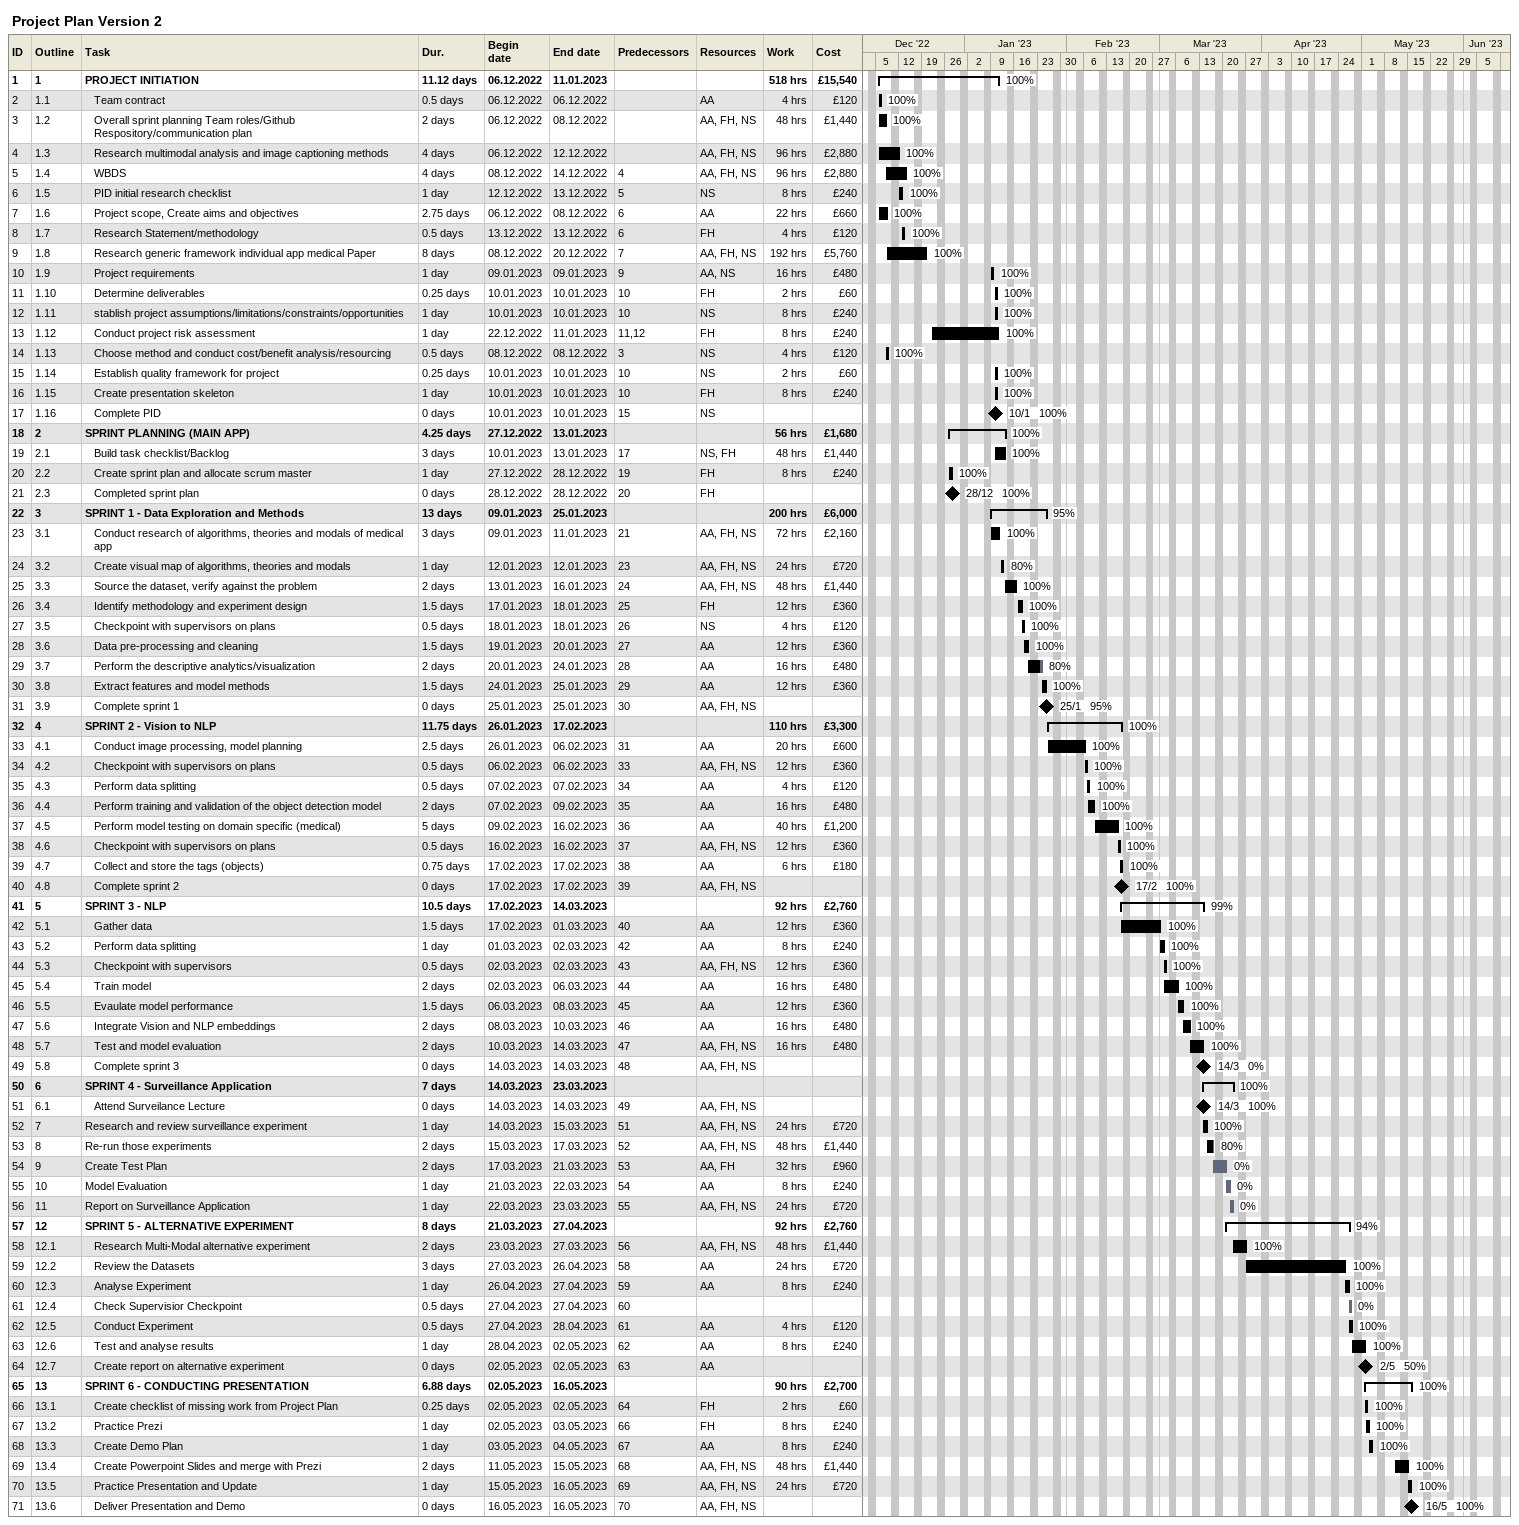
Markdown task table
Project Plan Version 2

| ID | WBS | Task | Duration | Start | Finish | Predecessors | Resources | % complete | Work (h) | Cost (£) |
|---|---|---|---|---|---|---|---|---|---|---|
| 1 | 1 | **PROJECT INITIATION** | 11.12d | 2022-12-06 | 2023-01-11 |  |  | 100 | 518 | 15540 |
| 2 | 1.1 | Team contract | 0.5d | 2022-12-06 | 2022-12-06 |  | AA | 100 | 4 | 120 |
| 3 | 1.2 | Overall sprint planning Team roles/Github Respository/communication plan | 2d | 2022-12-06 | 2022-12-08 |  | AA, FH, NS | 100 | 48 | 1440 |
| 4 | 1.3 | Research multimodal analysis and image captioning methods | 4d | 2022-12-06 | 2022-12-12 |  | AA, FH, NS | 100 | 96 | 2880 |
| 5 | 1.4 | WBDS | 4d | 2022-12-08 | 2022-12-14 | 4 | AA, FH, NS | 100 | 96 | 2880 |
| 6 | 1.5 | PID initial research checklist | 1d | 2022-12-12 | 2022-12-13 | 5 | NS | 100 | 8 | 240 |
| 7 | 1.6 | Project scope, Create aims and objectives | 2.75d | 2022-12-06 | 2022-12-08 | 6 | AA | 100 | 22 | 660 |
| 8 | 1.7 | Research Statement/methodology | 0.5d | 2022-12-13 | 2022-12-13 | 6 | FH | 100 | 4 | 120 |
| 9 | 1.8 | Research generic framework individual app medical Paper | 8d | 2022-12-08 | 2022-12-20 | 7 | AA, FH, NS | 100 | 192 | 5760 |
| 10 | 1.9 | Project requirements | 1d | 2023-01-09 | 2023-01-09 | 9 | AA, NS | 100 | 16 | 480 |
| 11 | 1.10 | Determine deliverables | 0.25d | 2023-01-10 | 2023-01-10 | 10 | FH | 100 | 2 | 60 |
| 12 | 1.11 | stablish project assumptions/limitations/constraints/opportunities | 1d | 2023-01-10 | 2023-01-10 | 10 | NS | 100 | 8 | 240 |
| 13 | 1.12 | Conduct project risk assessment | 1d | 2022-12-22 | 2023-01-11 | 11, 12 | FH | 100 | 8 | 240 |
| 14 | 1.13 | Choose method and conduct cost/benefit analysis/resourcing | 0.5d | 2022-12-08 | 2022-12-08 | 3 | NS | 100 | 4 | 120 |
| 15 | 1.14 | Establish quality framework for project | 0.25d | 2023-01-10 | 2023-01-10 | 10 | NS | 100 | 2 | 60 |
| 16 | 1.15 | Create presentation skeleton | 1d | 2023-01-10 | 2023-01-10 | 10 | FH | 100 | 8 | 240 |
| 17 | 1.16 | Complete PID | 0d | 2023-01-10 | 2023-01-10 | 15 | NS | 100 |  |  |
| 18 | 2 | **SPRINT PLANNING (MAIN APP)** | 4.25d | 2022-12-27 | 2023-01-13 |  |  | 100 | 56 | 1680 |
| 19 | 2.1 | Build task checklist/Backlog | 3d | 2023-01-10 | 2023-01-13 | 17 | NS, FH | 100 | 48 | 1440 |
| 20 | 2.2 | Create sprint plan and allocate scrum master | 1d | 2022-12-27 | 2022-12-28 | 19 | FH | 100 | 8 | 240 |
| 21 | 2.3 | Completed sprint plan | 0d | 2022-12-28 | 2022-12-28 | 20 | FH | 100 |  |  |
| 22 | 3 | **SPRINT 1 - Data Exploration and Methods** | 13d | 2023-01-09 | 2023-01-25 |  |  | 95 | 200 | 6000 |
| 23 | 3.1 | Conduct research of algorithms, theories and modals of medical app | 3d | 2023-01-09 | 2023-01-11 | 21 | AA, FH, NS | 100 | 72 | 2160 |
| 24 | 3.2 | Create visual map of algorithms, theories and modals | 1d | 2023-01-12 | 2023-01-12 | 23 | AA, FH, NS | 80 | 24 | 720 |
| 25 | 3.3 | Source the dataset, verify against the problem | 2d | 2023-01-13 | 2023-01-16 | 24 | AA, FH, NS | 100 | 48 | 1440 |
| 26 | 3.4 | Identify methodology and experiment design | 1.5d | 2023-01-17 | 2023-01-18 | 25 | FH | 100 | 12 | 360 |
| 27 | 3.5 | Checkpoint with supervisors on plans | 0.5d | 2023-01-18 | 2023-01-18 | 26 | NS | 100 | 4 | 120 |
| 28 | 3.6 | Data pre-processing and cleaning | 1.5d | 2023-01-19 | 2023-01-20 | 27 | AA | 100 | 12 | 360 |
| 29 | 3.7 | Perform the descriptive analytics/visualization | 2d | 2023-01-20 | 2023-01-24 | 28 | AA | 80 | 16 | 480 |
| 30 | 3.8 | Extract features and model methods | 1.5d | 2023-01-24 | 2023-01-25 | 29 | AA | 100 | 12 | 360 |
| 31 | 3.9 | Complete sprint 1 | 0d | 2023-01-25 | 2023-01-25 | 30 | AA, FH, NS | 95 |  |  |
| 32 | 4 | **SPRINT 2 - Vision to NLP** | 11.75d | 2023-01-26 | 2023-02-17 |  |  | 100 | 110 | 3300 |
| 33 | 4.1 | Conduct image processing, model planning | 2.5d | 2023-01-26 | 2023-02-06 | 31 | AA | 100 | 20 | 600 |
| 34 | 4.2 | Checkpoint with supervisors on plans | 0.5d | 2023-02-06 | 2023-02-06 | 33 | AA, FH, NS | 100 | 12 | 360 |
| 35 | 4.3 | Perform data splitting | 0.5d | 2023-02-07 | 2023-02-07 | 34 | AA | 100 | 4 | 120 |
| 36 | 4.4 | Perform training and validation of the object detection model | 2d | 2023-02-07 | 2023-02-09 | 35 | AA | 100 | 16 | 480 |
| 37 | 4.5 | Perform model testing on domain specific (medical) | 5d | 2023-02-09 | 2023-02-16 | 36 | AA | 100 | 40 | 1200 |
| 38 | 4.6 | Checkpoint with supervisors on plans | 0.5d | 2023-02-16 | 2023-02-16 | 37 | AA, FH, NS | 100 | 12 | 360 |
| 39 | 4.7 | Collect and store the tags (objects) | 0.75d | 2023-02-17 | 2023-02-17 | 38 | AA | 100 | 6 | 180 |
| 40 | 4.8 | Complete sprint 2 | 0d | 2023-02-17 | 2023-02-17 | 39 | AA, FH, NS | 100 |  |  |
| 41 | 5 | **SPRINT 3 - NLP** | 10.5d | 2023-02-17 | 2023-03-14 |  |  | 99 | 92 | 2760 |
| 42 | 5.1 | Gather data | 1.5d | 2023-02-17 | 2023-03-01 | 40 | AA | 100 | 12 | 360 |
| 43 | 5.2 | Perform data splitting | 1d | 2023-03-01 | 2023-03-02 | 42 | AA | 100 | 8 | 240 |
| 44 | 5.3 | Checkpoint with supervisors | 0.5d | 2023-03-02 | 2023-03-02 | 43 | AA, FH, NS | 100 | 12 | 360 |
| 45 | 5.4 | Train model | 2d | 2023-03-02 | 2023-03-06 | 44 | AA | 100 | 16 | 480 |
| 46 | 5.5 | Evaulate model performance | 1.5d | 2023-03-06 | 2023-03-08 | 45 | AA | 100 | 12 | 360 |
| 47 | 5.6 | Integrate Vision and NLP embeddings | 2d | 2023-03-08 | 2023-03-10 | 46 | AA | 100 | 16 | 480 |
| 48 | 5.7 | Test and model evaluation | 2d | 2023-03-10 | 2023-03-14 | 47 | AA, FH, NS | 100 | 16 | 480 |
| 49 | 5.8 | Complete sprint 3 | 0d | 2023-03-14 | 2023-03-14 | 48 | AA, FH, NS | 0 |  |  |
| 50 | 6 | **SPRINT 4 - Surveillance Application** | 7d | 2023-03-14 | 2023-03-23 |  |  | 100 |  |  |
| 51 | 6.1 | Attend Surveilance Lecture | 0d | 2023-03-14 | 2023-03-14 | 49 | AA, FH, NS | 100 |  |  |
| 52 | 7 | Research and review surveillance experiment | 1d | 2023-03-14 | 2023-03-15 | 51 | AA, FH, NS | 100 | 24 | 720 |
| 53 | 8 | Re-run those experiments | 2d | 2023-03-15 | 2023-03-17 | 52 | AA, FH, NS | 80 | 48 | 1440 |
| 54 | 9 | Create Test Plan | 2d | 2023-03-17 | 2023-03-21 | 53 | AA, FH | 0 | 32 | 960 |
| 55 | 10 | Model Evaluation | 1d | 2023-03-21 | 2023-03-22 | 54 | AA | 0 | 8 | 240 |
| 56 | 11 | Report on Surveillance Application | 1d | 2023-03-22 | 2023-03-23 | 55 | AA, FH, NS | 0 | 24 | 720 |
| 57 | 12 | **SPRINT 5 - ALTERNATIVE EXPERIMENT** | 8d | 2023-03-21 | 2023-04-27 |  |  | 94 | 92 | 2760 |
| 58 | 12.1 | Research Multi-Modal alternative experiment | 2d | 2023-03-23 | 2023-03-27 | 56 | AA, FH, NS | 100 | 48 | 1440 |
| 59 | 12.2 | Review the Datasets | 3d | 2023-03-27 | 2023-04-26 | 58 | AA | 100 | 24 | 720 |
| 60 | 12.3 | Analyse Experiment | 1d | 2023-04-26 | 2023-04-27 | 59 | AA | 100 | 8 | 240 |
| 61 | 12.4 | Check Supervisior Checkpoint | 0.5d | 2023-04-27 | 2023-04-27 | 60 |  | 0 |  |  |
| 62 | 12.5 | Conduct Experiment | 0.5d | 2023-04-27 | 2023-04-28 | 61 | AA | 100 | 4 | 120 |
| 63 | 12.6 | Test and analyse results | 1d | 2023-04-28 | 2023-05-02 | 62 | AA | 100 | 8 | 240 |
| 64 | 12.7 | Create report on alternative experiment | 0d | 2023-05-02 | 2023-05-02 | 63 | AA | 50 |  |  |
| 65 | 13 | **SPRINT 6 - CONDUCTING PRESENTATION** | 6.88d | 2023-05-02 | 2023-05-16 |  |  | 100 | 90 | 2700 |
| 66 | 13.1 | Create checklist of missing work from Project Plan | 0.25d | 2023-05-02 | 2023-05-02 | 64 | FH | 100 | 2 | 60 |
| 67 | 13.2 | Practice Prezi | 1d | 2023-05-02 | 2023-05-03 | 66 | FH | 100 | 8 | 240 |
| 68 | 13.3 | Create Demo Plan | 1d | 2023-05-03 | 2023-05-04 | 67 | AA | 100 | 8 | 240 |
| 69 | 13.4 | Create Powerpoint Slides and merge with Prezi | 2d | 2023-05-11 | 2023-05-15 | 68 | AA, FH, NS | 100 | 48 | 1440 |
| 70 | 13.5 | Practice Presentation and Update | 1d | 2023-05-15 | 2023-05-16 | 69 | AA, FH, NS | 100 | 24 | 720 |
| 71 | 13.6 | Deliver Presentation and Demo | 0d | 2023-05-16 | 2023-05-16 | 70 | AA, FH, NS | 100 |  |  |
